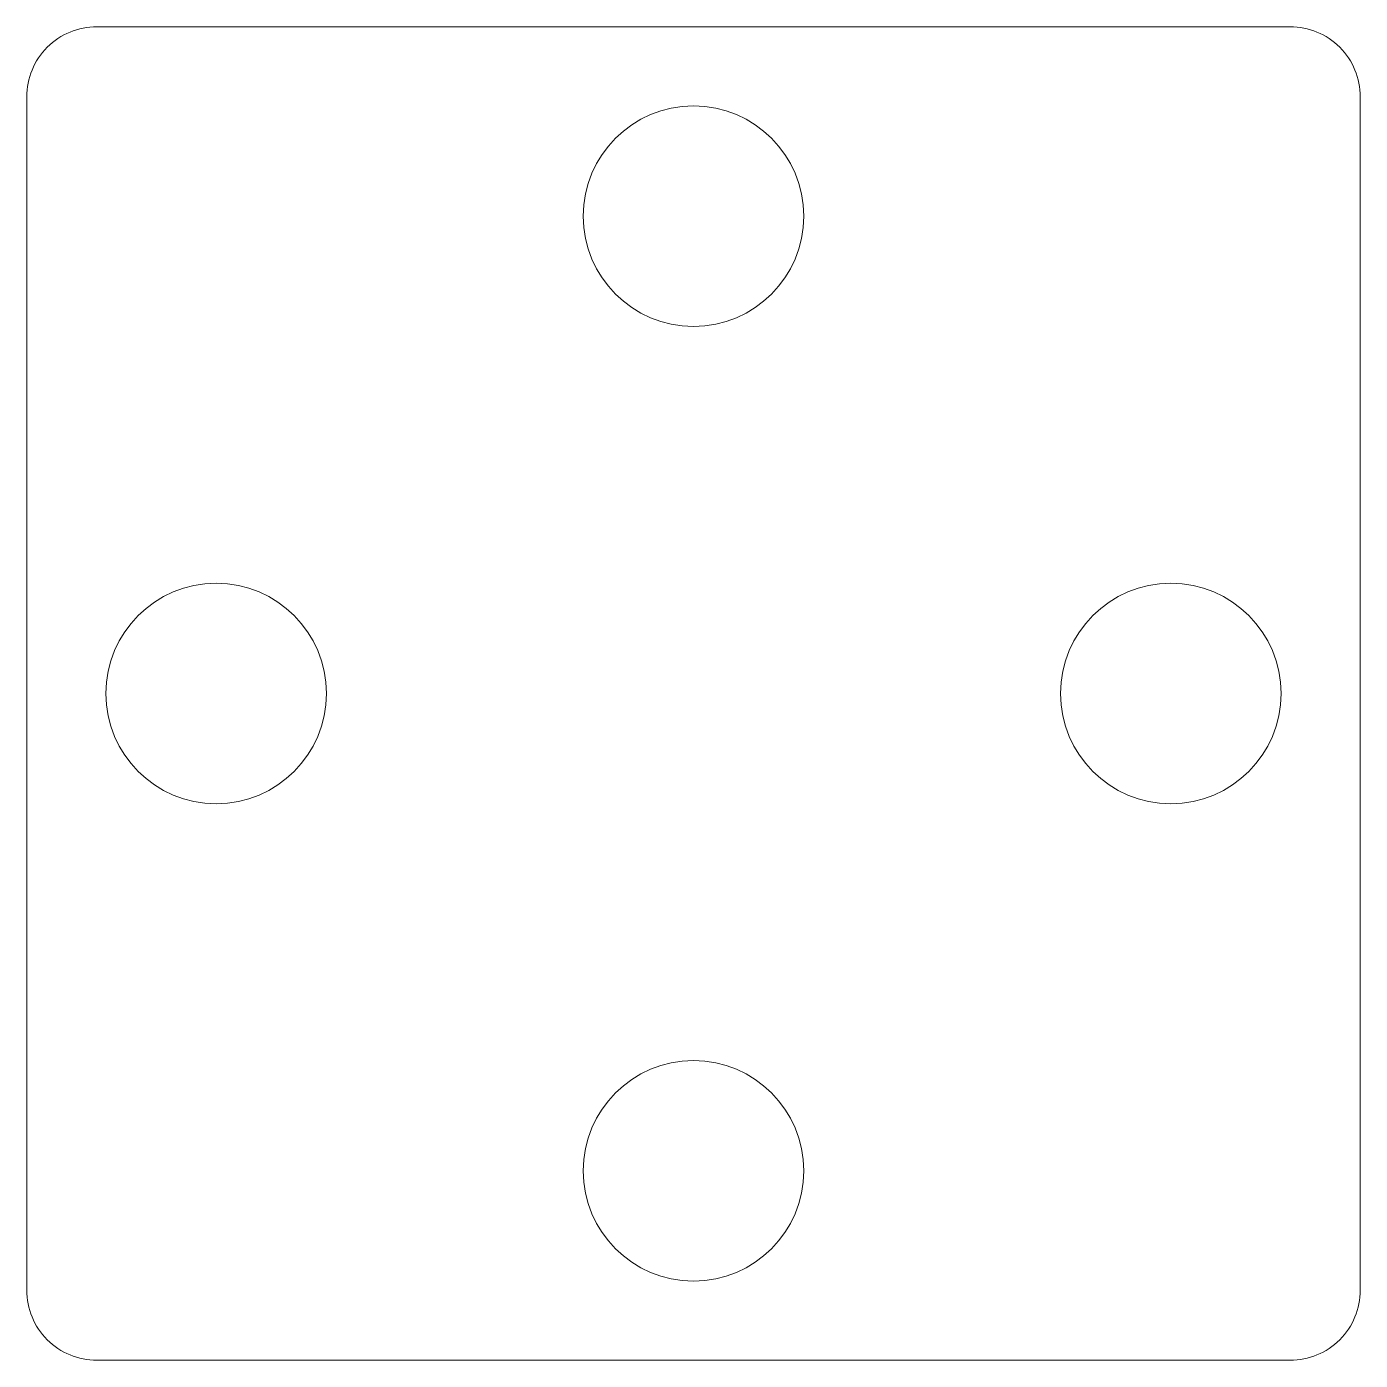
# Model space of a CAD drawing. Header units: inches. Extents: x 0 to 1.9, y 0 to 1.9.
import ezdxf

# ---------------------------------------------------------------- set-up
doc = ezdxf.new("R2010")
doc.units = ezdxf.units.IN
doc.header["$MEASUREMENT"] = 0

msp = doc.modelspace()

# ---------------------------------------------------------------- linework, layer by layer
at = {"color": 2, "lineweight": 0}
msp.add_lwpolyline([(0.1, 0), (1.8, 0, 0.414214), (1.9, 0.1), (1.9, 1.8, 0.414214), (1.8, 1.9), (0.1, 1.9, 0.414214), (0, 1.8), (0, 0.1, 0.414214)], format="xyb", close=True, dxfattribs=at)
for centre in [(0.95, 1.63), (0.27, 0.95), (1.63, 0.95), (0.95, 0.27)]:
    msp.add_circle(centre, 0.157, dxfattribs=at)

doc.saveas('drawing.dxf')
